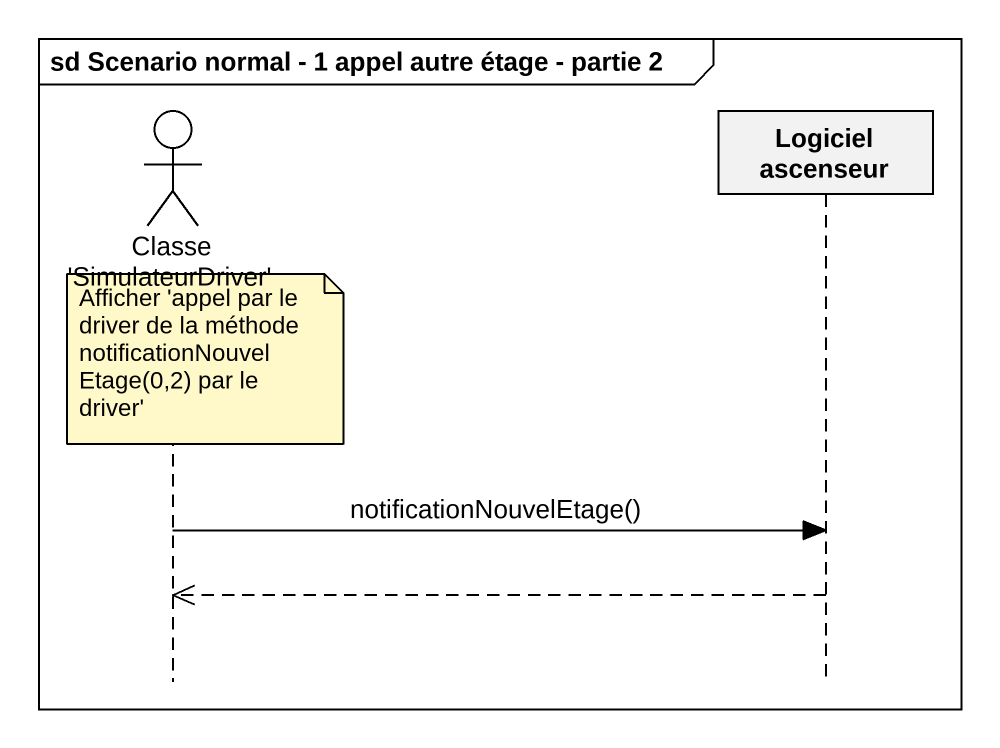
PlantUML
@startuml
mainframe sd Scenario normal - 1 appel autre étage - partie 2
hide footbox
actor "Classe 'SimulateurDriver'" as Classe_SimulateurDriver
participant "Logiciel ascenseur" as Logiciel_ascenseur

note over Classe_SimulateurDriver : Afficher 'appel par le driver de la méthode notificationNouvelEtage(0,2) par le driver'
Classe_SimulateurDriver -> Logiciel_ascenseur : notificationNouvelEtage()
Logiciel_ascenseur -->> Classe_SimulateurDriver
@enduml
